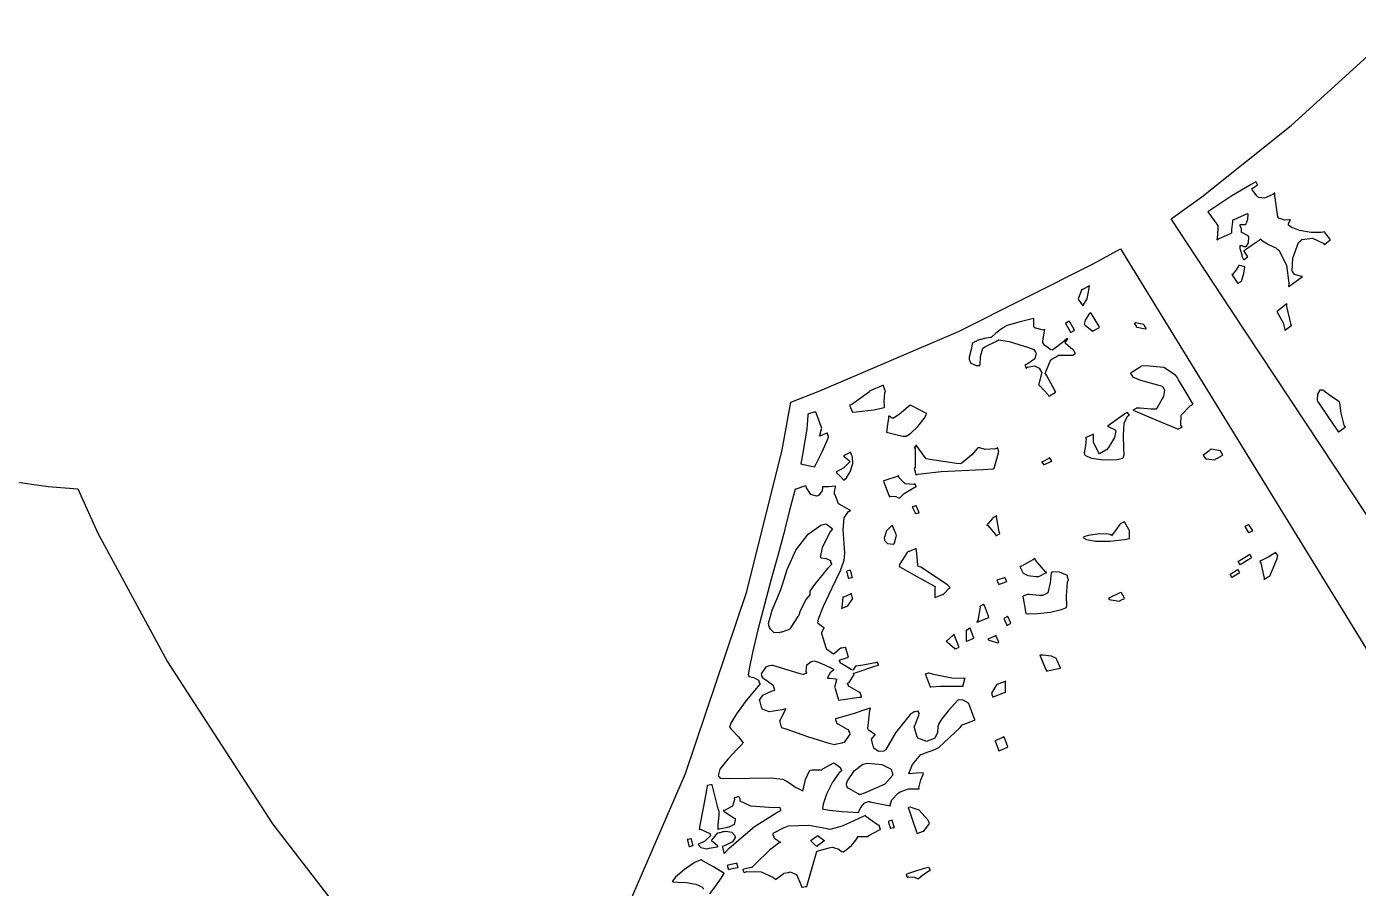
# Model space of a CAD drawing. Extents: x 46 to 308, y 59 to 295.
# Drawn here: x 172.25 to 219.43, y 97.93 to 128.44 of the extents above; entities that cross this region are included whole.
import ezdxf

# ---------------------------------------------------------------- set-up
doc = ezdxf.new("R2010")
doc.units = 0
doc.header["$MEASUREMENT"] = 0

msp = doc.modelspace()

# ---------------------------------------------------------------- linework, layer by layer
at = {"color": 7}
for points in [[(236.139, 86.3604), (214.912, 118.429), (212.795, 121.638), (213.887, 122.422), (217.048, 124.938), (220.906, 128.443)], [(167.82, 112.903), (173.01, 112.165), (174.06, 112.077), (174.06, 112.077), (174.772, 110.509), (177.236, 105.948), (180.953, 100.211), (185.138, 94.7995), (188.54, 90.8967), (189.724, 89.6415), (190.556, 91.1447), (192.884, 95.7502), (195.592, 101.997), (197.765, 108.443), (199.019, 113.455), (199.319, 115.146), (200.35, 115.543), (205.263, 117.651), (210.035, 120.042), (210.997, 120.58), (213.008, 117.308), (233.15, 84.5524)], [(196.449, 97.7318), (196.674, 98.0338), (196.871, 98.3287), (196.956, 98.461), (196.956, 98.461), (196.946, 98.4705), (196.829, 98.5421), (196.58, 98.6896), (196.325, 98.8385), (196.197, 98.9101), (196.18, 98.9182), (196.142, 98.9418), (195.93, 98.8536), (195.557, 98.6014), (195.232, 98.3245), (195.122, 98.1784), (195.122, 98.1784), (195.122, 98.1784), (195.156, 98.1618), (195.316, 98.1509), (195.628, 98.1343), (195.959, 98.0793), (196.168, 97.984), (196.215, 97.9318), (196.215, 97.9054)]]:
    msp.add_lwpolyline(points, dxfattribs=at)
for points in [[(214.1, 121.885), (214.135, 121.833), (214.417, 121.445), (214.453, 121.392), (214.453, 121.269), (214.427, 120.951), (214.419, 120.897), (214.471, 120.924), (214.894, 121.117), (214.948, 121.143), (214.948, 121.259), (214.982, 121.517), (214.982, 121.602), (215.026, 121.612), (215.285, 121.736), (215.494, 121.824), (215.511, 121.815), (215.511, 121.815), (215.497, 121.62), (215.429, 121.426), (215.407, 121.426), (215.363, 121.426), (215.23, 121.426), (215.23, 121.426), (215.23, 121.395), (215.273, 121.303), (215.278, 121.186), (215.265, 121.179), (215.291, 121.171), (215.485, 121.056), (215.511, 121.039), (215.538, 121.004), (215.525, 120.792), (215.436, 120.65), (215.407, 120.65), (215.38, 120.65), (215.305, 120.682), (215.23, 120.686), (215.23, 120.686), (215.23, 120.589), (215.301, 120.37), (215.301, 120.297), (215.309, 120.289), (215.361, 120.201), (215.371, 120.191), (215.379, 120.201), (215.494, 120.289), (215.511, 120.297), (215.494, 120.315), (215.387, 120.492), (215.371, 120.51), (215.432, 120.554), (215.67, 120.722), (215.908, 120.888), (215.97, 120.933), (215.996, 120.888), (216.239, 120.73), (216.499, 120.607), (216.535, 120.58), (216.614, 120.527), (216.878, 120.002), (216.966, 119.355), (216.958, 119.239), (217.011, 119.275), (217.398, 119.557), (217.452, 119.592), (217.425, 119.601), (217.197, 119.654), (217.171, 119.662), (217.161, 119.672), (217.107, 119.76), (217.099, 119.768), (217.081, 119.786), (217.107, 120.249), (217.31, 120.8), (217.381, 120.862), (217.425, 120.906), (217.804, 120.951), (218.185, 120.782), (218.229, 120.72), (218.245, 120.738), (218.422, 120.88), (218.44, 120.897), (218.412, 120.924), (218.245, 121.153), (218.229, 121.179), (218.114, 121.154), (217.756, 121.149), (217.341, 121.225), (217.052, 121.339), (216.954, 121.419), (216.958, 121.426), (216.958, 121.47), (217.029, 121.602), (217.029, 121.602), (216.978, 121.602), (216.826, 121.59), (216.604, 121.664), (216.57, 121.708), (216.56, 121.797), (216.473, 122.466), (216.465, 122.554), (216.393, 122.502), (216.099, 122.366), (215.89, 122.388), (215.864, 122.414), (215.846, 122.441), (215.67, 122.67), (215.653, 122.696), (215.67, 122.714), (215.846, 122.829), (215.864, 122.837), (215.854, 122.847), (215.802, 122.935), (215.794, 122.943), (215.626, 122.855), (214.946, 122.454), (214.267, 122), (214.1, 121.885)], [(214.948, 119.662), (214.964, 119.636), (215.132, 119.381), (215.158, 119.345), (215.167, 119.355), (215.255, 119.407), (215.265, 119.415), (215.291, 119.433), (215.375, 119.707), (215.407, 119.944), (215.407, 119.944), (215.23, 119.98), (215.197, 119.98), (215.101, 119.835), (214.964, 119.672), (214.948, 119.662)], [(209.514, 118.78), (209.522, 118.763), (209.638, 118.587), (209.656, 118.569), (209.69, 118.587), (209.819, 118.804), (209.893, 119.178), (209.903, 119.275), (209.875, 119.257), (209.682, 119.151), (209.656, 119.133), (209.62, 119.107), (209.496, 118.807), (209.514, 118.78)], [(216.535, 118.357), (216.588, 118.278), (216.768, 117.956), (216.826, 117.723), (216.818, 117.687), (216.844, 117.705), (217.037, 117.846), (217.065, 117.864), (217.047, 117.89), (216.896, 118.535), (216.888, 118.64), (216.852, 118.605), (216.57, 118.384), (216.535, 118.357)], [(205.633, 116.663), (205.642, 116.655), (205.669, 116.582), (205.669, 116.557), (205.696, 116.523), (205.884, 116.439), (206.022, 116.45), (206.022, 116.453), (206.03, 116.479), (206.039, 116.769), (206.119, 117.06), (206.163, 117.086), (206.215, 117.114), (206.604, 117.308), (206.658, 117.335), (206.684, 117.352), (207.054, 117.294), (207.741, 117.078), (207.927, 117.016), (207.935, 117.008), (207.989, 116.92), (207.998, 116.91), (208.015, 116.876), (207.963, 116.681), (207.698, 116.488), (207.61, 116.453), (207.618, 116.444), (207.646, 116.371), (207.646, 116.346), (207.706, 116.382), (207.958, 116.435), (208.121, 116.346), (208.139, 116.31), (208.147, 116.302), (208.2, 116.214), (208.209, 116.204), (208.2, 116.16), (208.111, 115.791), (208.103, 115.747), (208.137, 115.721), (208.438, 115.402), (208.456, 115.358), (208.482, 115.376), (208.686, 115.483), (208.704, 115.499), (208.668, 115.561), (208.385, 116.073), (208.351, 116.134), (208.333, 116.162), (208.508, 116.603), (208.562, 116.663), (208.588, 116.681), (208.782, 116.787), (208.808, 116.805), (208.931, 116.805), (209.21, 116.805), (209.303, 116.805), (209.312, 116.815), (209.4, 116.867), (209.41, 116.876), (209.4, 116.885), (209.346, 116.973), (209.338, 116.982), (209.302, 117.008), (209.144, 117.144), (209.057, 117.228), (209.057, 117.228), (209.057, 117.273), (209.135, 117.388), (209.127, 117.405), (209.117, 117.396), (209.029, 117.344), (209.021, 117.335), (208.993, 117.3), (208.606, 116.999), (208.562, 116.982), (208.534, 116.999), (208.341, 117.14), (208.315, 117.158), (208.306, 117.168), (208.253, 117.255), (208.245, 117.263), (208.253, 117.307), (208.306, 117.677), (208.315, 117.722), (208.271, 117.695), (207.953, 117.784), (207.927, 117.828), (207.927, 117.899), (207.927, 118.058), (207.927, 118.11), (207.829, 118.084), (207.45, 117.988), (207.071, 117.89), (206.974, 117.864), (206.965, 117.855), (206.877, 117.802), (206.868, 117.792), (206.815, 117.766), (206.586, 117.591), (206.427, 117.449), (206.411, 117.439), (206.393, 117.431), (206.185, 117.396), (205.926, 117.326), (205.882, 117.299), (205.864, 117.29), (205.756, 117.238), (205.74, 117.228), (205.748, 117.202), (205.714, 117.012), (205.642, 116.735), (205.633, 116.663)], [(209.057, 117.934), (209.073, 117.899), (209.215, 117.651), (209.233, 117.615), (209.249, 117.625), (209.356, 117.679), (209.374, 117.687), (209.356, 117.723), (209.214, 117.97), (209.197, 118.004), (209.161, 118.004), (209.065, 117.943), (209.057, 117.934)], [(209.726, 117.898), (209.752, 117.872), (209.999, 117.669), (210.009, 117.651), (210.035, 117.669), (210.228, 117.776), (210.256, 117.792), (210.228, 117.846), (209.973, 118.269), (209.939, 118.321), (209.895, 118.269), (209.752, 118.044), (209.717, 117.908), (209.726, 117.898)], [(211.49, 117.934), (211.498, 117.926), (211.551, 117.837), (211.56, 117.828), (211.587, 117.802), (211.878, 117.741), (211.913, 117.758), (211.904, 117.767), (211.851, 117.855), (211.843, 117.864), (211.825, 117.899), (211.534, 117.961), (211.49, 117.934)], [(211.35, 116.17), (211.358, 116.162), (211.41, 116.073), (211.42, 116.064), (211.428, 116.047), (211.709, 115.927), (212.31, 115.755), (212.478, 115.711), (212.487, 115.703), (212.539, 115.615), (212.549, 115.605), (212.565, 115.579), (212.525, 115.346), (212.327, 114.988), (212.266, 114.899), (212.09, 114.899), (211.693, 114.935), (211.56, 114.935), (211.551, 114.927), (211.463, 114.875), (211.454, 114.865), (211.613, 114.795), (212.248, 114.516), (212.883, 114.256), (213.042, 114.194), (213.06, 114.204), (213.174, 114.256), (213.184, 114.264), (213.14, 114.336), (213.152, 114.685), (213.465, 115.015), (213.571, 115.076), (213.517, 115.174), (213.289, 115.553), (213.06, 115.932), (213.008, 116.028), (212.954, 116.108), (212.531, 116.368), (211.895, 116.435), (211.737, 116.417), (211.701, 116.382), (211.384, 116.188), (211.35, 116.17)], [(201.4, 115.042), (201.409, 115.015), (201.497, 114.821), (201.506, 114.793), (201.639, 114.803), (202.256, 114.869), (202.625, 114.953), (202.635, 114.97), (202.635, 115.021), (202.625, 115.174), (202.653, 115.474), (202.671, 115.535), (202.661, 115.553), (202.609, 115.729), (202.601, 115.747), (202.547, 115.729), (202.158, 115.562), (202.106, 115.535), (202.07, 115.483), (201.479, 115.068), (201.4, 115.042)], [(217.981, 115.182), (218.051, 115.077), (218.351, 114.636), (218.651, 114.194), (218.722, 114.088), (218.748, 114.106), (218.941, 114.248), (218.969, 114.264), (218.925, 114.326), (218.823, 114.759), (218.774, 115.12), (218.758, 115.146), (218.74, 115.174), (218.408, 115.398), (218.167, 115.571), (218.087, 115.571), (218.059, 115.571), (217.981, 115.43), (217.963, 115.218), (217.981, 115.182)], [(199.919, 114.723), (199.927, 114.689), (199.888, 114.186), (199.724, 113.224), (199.672, 112.959), (199.716, 112.951), (200.112, 112.863), (200.165, 112.853), (200.218, 112.959), (200.426, 113.383), (200.616, 113.807), (200.66, 113.911), (200.65, 113.921), (200.624, 114.02), (200.624, 114.053), (200.597, 114.045), (200.368, 113.957), (200.342, 113.947), (200.35, 113.975), (200.404, 114.204), (200.414, 114.23), (200.396, 114.283), (200.227, 114.733), (200.201, 114.793), (200.13, 114.793), (199.945, 114.733), (199.919, 114.723)], [(202.953, 114.583), (202.909, 114.583), (202.81, 114.653), (202.777, 114.653), (202.777, 114.58), (202.741, 114.358), (202.707, 114.088), (202.707, 114.088), (202.715, 114.08), (203.04, 114.005), (203.292, 113.947), (203.376, 113.947), (203.411, 113.939), (203.561, 114.04), (203.825, 114.288), (204.05, 114.567), (204.133, 114.727), (204.118, 114.759), (204.056, 114.786), (203.605, 115.015), (203.553, 115.042), (203.481, 114.979), (203.16, 114.706), (202.962, 114.574), (202.953, 114.583)], [(210.538, 114.3), (210.564, 114.283), (210.793, 114.177), (210.821, 114.16), (210.837, 114.133), (210.793, 113.9), (210.572, 113.542), (210.502, 113.454), (210.475, 113.446), (210.282, 113.33), (210.256, 113.312), (210.228, 113.356), (210.061, 113.691), (210.043, 113.735), (210.043, 113.807), (210.043, 113.965), (210.043, 114.017), (210.017, 114.001), (209.788, 113.895), (209.762, 113.877), (209.779, 113.851), (209.757, 113.608), (209.717, 113.348), (209.726, 113.312), (209.74, 113.264), (209.961, 113.167), (210.414, 113.101), (210.866, 113.114), (211.085, 113.166), (211.102, 113.206), (211.128, 113.278), (211.124, 113.527), (211.102, 113.975), (211.13, 114.408), (211.249, 114.654), (211.314, 114.689), (211.304, 114.698), (211.252, 114.785), (211.244, 114.793), (211.234, 114.785), (211.146, 114.733), (211.138, 114.723), (211.11, 114.697), (210.608, 114.344), (210.538, 114.3)], [(201.19, 113.242), (201.206, 113.225), (201.382, 113.083), (201.4, 113.065), (201.414, 113.038), (201.198, 112.819), (200.943, 112.677), (200.943, 112.677), (200.943, 112.639), (201.065, 112.524), (201.19, 112.396), (201.19, 112.396), (201.202, 112.39), (201.287, 112.464), (201.422, 112.678), (201.512, 112.971), (201.502, 113.211), (201.472, 113.278), (201.472, 113.304), (201.436, 113.363), (201.436, 113.382), (201.418, 113.366), (201.216, 113.26), (201.19, 113.242)], [(203.693, 113.558), (203.72, 113.488), (203.72, 112.845), (203.693, 112.783), (203.702, 112.766), (203.755, 112.59), (203.765, 112.572), (203.835, 112.598), (204.65, 112.691), (206.119, 112.766), (206.515, 112.783), (206.533, 112.845), (206.674, 113.357), (206.692, 113.418), (206.682, 113.428), (206.658, 113.501), (206.658, 113.524), (206.569, 113.49), (206.207, 113.472), (206.022, 113.524), (206.022, 113.524), (205.951, 113.524), (205.736, 113.282), (205.377, 112.987), (205.317, 112.959), (205.192, 112.977), (204.717, 113.047), (204.24, 113.119), (204.118, 113.135), (204.082, 113.189), (203.799, 113.578), (203.765, 113.63), (203.765, 113.612), (203.711, 113.558), (203.693, 113.558)], [(213.924, 113.278), (213.932, 113.269), (213.986, 113.181), (213.996, 113.171), (214.022, 113.145), (214.347, 113.109), (214.383, 113.135), (214.409, 113.153), (214.603, 113.26), (214.629, 113.278), (214.62, 113.287), (214.568, 113.374), (214.559, 113.382), (214.541, 113.418), (214.216, 113.48), (214.172, 113.454), (214.144, 113.428), (213.95, 113.287), (213.924, 113.278)], [(208.209, 113.029), (208.218, 113.021), (208.27, 112.934), (208.279, 112.925), (208.306, 112.934), (208.534, 113.049), (208.562, 113.065), (208.552, 113.075), (208.5, 113.163), (208.492, 113.171), (208.464, 113.155), (208.235, 113.039), (208.209, 113.029)], [(202.601, 112.36), (202.617, 112.308), (202.794, 111.857), (202.811, 111.795), (202.855, 111.813), (203.036, 111.804), (203.13, 111.76), (203.13, 111.76), (203.182, 111.76), (203.34, 111.915), (203.685, 112.121), (203.765, 112.147), (203.765, 112.175), (203.729, 112.234), (203.729, 112.254), (203.658, 112.227), (203.375, 112.25), (203.164, 112.466), (203.13, 112.536), (203.086, 112.52), (202.653, 112.378), (202.601, 112.36)], [(197.838, 105.445), (197.846, 105.436), (198.013, 105.398), (198.181, 105.304), (198.191, 105.268), (198.191, 105.242), (198.225, 105.184), (198.225, 105.164), (198.1, 105.022), (197.738, 104.579), (197.392, 104.109), (197.197, 103.78), (197.149, 103.637), (197.167, 103.61), (197.201, 103.566), (197.462, 103.294), (197.631, 103.088), (197.626, 103.081), (197.598, 103.037), (197.418, 102.856), (197.083, 102.509), (196.807, 102.15), (196.749, 101.918), (196.78, 101.883), (196.814, 101.838), (197.148, 101.822), (197.855, 101.838), (198.614, 101.844), (199.037, 101.802), (199.143, 101.74), (199.178, 101.724), (199.482, 101.512), (199.741, 101.388), (199.742, 101.388), (199.759, 101.424), (199.835, 101.786), (199.999, 102.113), (200.061, 102.129), (200.149, 102.129), (200.347, 102.129), (200.414, 102.129), (200.458, 102.165), (200.819, 102.368), (200.837, 102.376), (200.863, 102.359), (201.056, 102.217), (201.083, 102.199), (201.083, 102.173), (201.119, 102.114), (201.119, 102.093), (201.027, 102.008), (200.799, 101.696), (200.585, 101.265), (200.469, 100.914), (200.438, 100.764), (200.448, 100.754), (200.474, 100.736), (200.691, 100.701), (201.122, 100.656), (201.534, 100.624), (201.719, 100.612), (201.719, 100.612), (201.719, 100.612), (201.775, 100.762), (201.921, 100.948), (201.965, 100.965), (201.982, 100.975), (202.074, 101.001), (202.106, 101.001), (202.176, 100.984), (202.776, 100.868), (202.847, 100.858), (202.838, 100.886), (202.904, 101.067), (203.128, 101.301), (203.2, 101.353), (203.235, 101.363), (203.491, 101.451), (203.517, 101.46), (203.605, 101.46), (203.804, 101.46), (203.87, 101.46), (203.86, 101.486), (203.928, 101.768), (204.012, 101.96), (204.012, 102.023), (204.012, 102.023), (203.764, 102.006), (203.517, 101.989), (203.517, 101.989), (203.507, 101.998), (203.631, 102.315), (203.932, 102.668), (204.012, 102.694), (204.056, 102.712), (204.427, 102.853), (204.471, 102.871), (204.567, 102.924), (205.325, 103.628), (205.387, 103.717), (205.431, 103.735), (205.802, 103.876), (205.846, 103.893), (205.818, 103.955), (205.651, 104.406), (205.633, 104.458), (205.616, 104.494), (205.426, 104.594), (205.255, 104.608), (205.246, 104.599), (205.237, 104.59), (205.131, 104.48), (204.906, 104.233), (204.675, 103.939), (204.557, 103.75), (204.541, 103.681), (204.531, 103.655), (204.517, 103.44), (204.414, 103.241), (204.365, 103.223), (204.347, 103.215), (204.205, 103.161), (204.188, 103.152), (204.144, 103.135), (203.816, 103.25), (203.799, 103.294), (203.79, 103.329), (203.702, 103.612), (203.693, 103.646), (203.711, 103.691), (203.852, 104.061), (203.87, 104.105), (203.87, 104.132), (203.835, 104.191), (203.835, 104.21), (203.817, 104.202), (203.724, 104.176), (203.693, 104.176), (203.551, 104.087), (203.032, 103.436), (202.687, 102.853), (202.635, 102.799), (202.617, 102.783), (202.427, 102.778), (202.256, 102.897), (202.248, 102.941), (202.238, 102.968), (202.186, 103.161), (202.178, 103.188), (202.168, 103.205), (202.291, 103.356), (202.318, 103.364), (202.291, 103.382), (202.098, 103.524), (202.071, 103.54), (202.053, 103.594), (202.114, 104.238), (202.142, 104.316), (202.017, 104.272), (201.524, 104.109), (201.03, 103.965), (200.907, 103.929), (200.907, 103.894), (200.943, 103.814), (200.943, 103.787), (200.987, 103.761), (201.322, 103.568), (201.366, 103.54), (201.366, 103.514), (201.4, 103.455), (201.4, 103.434), (201.409, 103.39), (201.206, 103.099), (201.154, 103.081), (201.126, 103.073), (200.897, 103.021), (200.871, 103.011), (200.677, 103.065), (199.923, 103.299), (199.187, 103.55), (199.003, 103.61), (198.993, 103.638), (198.939, 103.831), (198.931, 103.857), (198.949, 103.901), (199.125, 104.238), (199.143, 104.282), (199.011, 104.247), (198.548, 104.18), (198.313, 104.272), (198.297, 104.316), (198.287, 104.344), (198.234, 104.537), (198.225, 104.563), (198.216, 104.599), (198.331, 104.771), (198.657, 104.925), (198.754, 104.951), (198.754, 104.951), (198.72, 105.058), (198.72, 105.092), (198.684, 105.12), (198.366, 105.348), (198.331, 105.374), (198.331, 105.402), (198.297, 105.461), (198.297, 105.481), (198.287, 105.525), (198.464, 105.789), (198.508, 105.797), (198.524, 105.807), (198.644, 105.833), (198.684, 105.833), (198.789, 105.799), (199.213, 105.663), (199.636, 105.543), (199.742, 105.517), (199.777, 105.517), (199.857, 105.551), (199.885, 105.551), (199.867, 105.613), (199.883, 105.843), (200.042, 105.966), (200.095, 105.974), (200.13, 105.984), (200.27, 105.946), (200.518, 105.847), (200.74, 105.742), (200.837, 105.693), (200.837, 105.693), (200.837, 105.66), (200.717, 105.561), (200.615, 105.402), (200.624, 105.374), (200.703, 105.374), (200.907, 105.35), (200.943, 105.34), (200.933, 105.314), (200.879, 105.085), (200.871, 105.058), (200.889, 105.013), (200.995, 104.643), (201.013, 104.599), (201.091, 104.608), (201.745, 104.696), (201.825, 104.705), (201.825, 104.74), (201.789, 104.819), (201.789, 104.845), (201.745, 104.873), (201.41, 105.066), (201.366, 105.092), (201.366, 105.12), (201.33, 105.179), (201.33, 105.198), (201.382, 105.216), (201.559, 105.507), (201.542, 105.551), (201.631, 105.578), (202.336, 105.807), (202.424, 105.833), (202.424, 105.861), (202.388, 105.92), (202.388, 105.94), (202.309, 105.913), (201.881, 105.829), (201.613, 105.797), (201.613, 105.797), (201.613, 105.797), (201.532, 105.666), (201.506, 105.657), (201.462, 105.684), (201.127, 105.877), (201.083, 105.904), (201.083, 105.931), (201.047, 105.99), (201.047, 106.01), (201.074, 106.019), (201.33, 106.107), (201.366, 106.116), (201.356, 106.152), (201.268, 106.434), (201.26, 106.469), (201.242, 106.46), (201.122, 106.433), (201.083, 106.433), (201.056, 106.416), (200.863, 106.248), (200.837, 106.222), (200.809, 106.24), (200.616, 106.38), (200.59, 106.398), (200.572, 106.452), (200.43, 106.91), (200.414, 106.962), (200.404, 106.98), (200.492, 107.13), (200.518, 107.138), (200.492, 107.156), (200.298, 107.298), (200.272, 107.315), (200.301, 107.471), (200.474, 107.922), (200.787, 108.577), (201.079, 109.19), (201.216, 109.555), (201.224, 109.678), (201.231, 109.795), (201.208, 110.147), (201.17, 110.636), (201.214, 111.053), (201.367, 111.275), (201.436, 111.301), (201.392, 111.329), (201.057, 111.522), (201.013, 111.548), (201.003, 111.584), (200.889, 111.867), (200.871, 111.901), (200.871, 111.972), (200.907, 112.131), (200.907, 112.183), (200.889, 112.175), (200.665, 112.153), (200.502, 112.147), (200.448, 112.147), (200.448, 112.112), (200.426, 112.003), (200.316, 111.849), (200.272, 111.831), (200.227, 111.814), (200.033, 111.875), (199.875, 112.113), (199.849, 112.183), (199.805, 112.167), (199.494, 112.061), (199.46, 112.043), (199.424, 111.893), (199.266, 111.28), (199.107, 110.649), (199.073, 110.49), (199.063, 110.455), (199.003, 110.24), (198.844, 109.667), (198.628, 108.879), (198.388, 107.982), (198.156, 107.082), (197.965, 106.288), (197.848, 105.707), (197.806, 105.483), (197.838, 105.445)], [(203.623, 111.442), (203.631, 111.416), (203.72, 111.223), (203.729, 111.195), (203.737, 111.205), (203.837, 111.231), (203.87, 111.231), (203.86, 111.259), (203.773, 111.452), (203.765, 111.478), (203.729, 111.478), (203.649, 111.442), (203.623, 111.442)], [(206.269, 110.808), (206.303, 110.782), (206.569, 110.464), (206.587, 110.419), (206.604, 110.429), (206.718, 110.482), (206.728, 110.49), (206.7, 110.552), (206.612, 111.081), (206.622, 111.125), (206.612, 111.117), (206.498, 111.064), (206.481, 111.055), (206.463, 111.029), (206.295, 110.834), (206.269, 110.808)], [(209.69, 110.349), (209.689, 110.346), (209.79, 110.284), (210.118, 110.226), (210.637, 110.221), (211.147, 110.279), (211.314, 110.313), (211.314, 110.385), (211.314, 110.544), (211.314, 110.596), (211.296, 110.632), (211.154, 110.887), (211.138, 110.913), (211.128, 110.905), (211.013, 110.852), (210.997, 110.842), (210.969, 110.798), (210.713, 110.464), (210.679, 110.419), (210.672, 110.444), (210.514, 110.483), (210.184, 110.477), (209.854, 110.425), (209.699, 110.377), (209.69, 110.349)], [(200.554, 110.842), (200.58, 110.826), (200.773, 110.684), (200.801, 110.666), (200.713, 110.552), (200.43, 109.996), (200.36, 109.653), (200.378, 109.644), (200.394, 109.635), (200.567, 109.613), (200.721, 109.538), (200.731, 109.502), (200.731, 109.475), (200.767, 109.418), (200.767, 109.397), (200.624, 109.256), (200.165, 108.687), (199.989, 108.452), (199.989, 108.373), (199.989, 108.319), (199.847, 108.158), (199.636, 107.721), (199.602, 107.597), (199.566, 107.553), (199.31, 107.158), (199.283, 107.104), (199.257, 107.096), (199.001, 107.007), (198.967, 106.998), (198.913, 106.981), (198.719, 106.989), (198.596, 107.104), (198.578, 107.138), (198.578, 107.166), (198.544, 107.225), (198.544, 107.244), (198.526, 107.307), (198.662, 107.787), (198.923, 108.392), (198.967, 108.515), (199.02, 108.693), (199.194, 109.222), (199.496, 109.904), (199.929, 110.474), (200.385, 110.789), (200.554, 110.842)], [(202.635, 110.279), (202.635, 110.246), (202.745, 110.143), (202.944, 110.12), (202.988, 110.137), (202.996, 110.164), (203.05, 110.393), (203.06, 110.419), (203.05, 110.455), (202.934, 110.738), (202.917, 110.772), (202.882, 110.764), (202.709, 110.592), (202.625, 110.333), (202.635, 110.279)], [(215.407, 110.736), (215.415, 110.72), (215.529, 110.544), (215.547, 110.526), (215.555, 110.535), (215.67, 110.588), (215.688, 110.596), (215.678, 110.614), (215.564, 110.79), (215.547, 110.808), (215.529, 110.8), (215.415, 110.746), (215.407, 110.736)], [(203.164, 109.325), (203.287, 109.255), (203.786, 108.974), (204.302, 108.692), (204.435, 108.62), (204.425, 108.575), (204.425, 108.251), (204.435, 108.233), (204.461, 108.242), (204.69, 108.33), (204.717, 108.339), (204.743, 108.365), (204.936, 108.559), (204.964, 108.585), (204.866, 108.683), (203.924, 109.299), (203.835, 109.325), (203.825, 109.387), (203.773, 109.9), (203.765, 109.96), (203.737, 109.952), (203.509, 109.864), (203.483, 109.854), (203.438, 109.828), (203.172, 109.397), (203.164, 109.325)], [(207.433, 109.325), (207.441, 109.299), (207.53, 109.133), (207.54, 109.115), (207.548, 109.088), (207.714, 109.004), (208.005, 108.972), (208.103, 108.972), (208.129, 108.982), (208.358, 109.098), (208.385, 109.115), (208.341, 109.133), (207.989, 109.547), (207.963, 109.608), (207.918, 109.573), (207.494, 109.343), (207.433, 109.325)], [(215.158, 109.502), (215.167, 109.493), (215.221, 109.407), (215.23, 109.397), (215.275, 109.423), (215.609, 109.618), (215.653, 109.644), (215.644, 109.653), (215.591, 109.741), (215.583, 109.75), (215.547, 109.723), (215.203, 109.52), (215.158, 109.502)], [(215.936, 109.502), (215.97, 109.441), (216.085, 108.912), (216.076, 108.868), (216.093, 108.877), (216.235, 108.964), (216.253, 108.972), (216.287, 108.99), (216.552, 109.609), (216.57, 109.714), (216.56, 109.723), (216.508, 109.812), (216.499, 109.82), (216.446, 109.786), (216.231, 109.662), (215.996, 109.538), (215.936, 109.502)], [(201.296, 109.149), (201.304, 109.123), (201.356, 108.93), (201.366, 108.902), (201.382, 108.912), (201.475, 108.938), (201.506, 108.938), (201.497, 108.966), (201.444, 109.159), (201.436, 109.185), (201.4, 109.185), (201.304, 109.159), (201.296, 109.149)], [(208.562, 109.115), (208.544, 109.098), (208.512, 108.744), (208.43, 108.391), (208.385, 108.373), (208.367, 108.365), (208.262, 108.312), (208.245, 108.303), (208.113, 108.303), (207.768, 108.33), (207.716, 108.339), (207.698, 108.33), (207.556, 108.277), (207.54, 108.267), (207.548, 108.206), (207.636, 107.73), (207.646, 107.667), (207.746, 107.652), (208.059, 107.658), (208.526, 107.713), (208.915, 107.807), (209.082, 107.88), (209.091, 107.914), (209.1, 107.932), (209.087, 108.272), (209.126, 108.771), (209.161, 108.868), (209.152, 108.877), (209.127, 108.949), (209.127, 108.972), (209.117, 109.008), (208.844, 109.124), (208.57, 109.133), (208.562, 109.115)], [(214.878, 109.044), (214.886, 109.036), (214.938, 108.948), (214.948, 108.938), (214.974, 108.956), (215.203, 109.098), (215.23, 109.115), (215.221, 109.124), (215.167, 109.212), (215.158, 109.221), (215.132, 109.194), (214.904, 109.054), (214.878, 109.044)], [(206.622, 108.832), (206.63, 108.824), (206.682, 108.709), (206.692, 108.692), (206.718, 108.701), (206.947, 108.788), (206.974, 108.796), (206.965, 108.806), (206.912, 108.922), (206.904, 108.938), (206.877, 108.93), (206.656, 108.85), (206.622, 108.832)], [(201.154, 108.233), (201.162, 108.216), (201.127, 107.888), (201.119, 107.844), (201.136, 107.854), (201.278, 107.906), (201.296, 107.914), (201.34, 107.932), (201.515, 108.198), (201.506, 108.233), (201.497, 108.242), (201.472, 108.341), (201.472, 108.373), (201.428, 108.347), (201.286, 108.277), (201.18, 108.242), (201.154, 108.233)], [(210.572, 108.197), (210.599, 108.162), (210.953, 108.1), (210.997, 108.126), (211.013, 108.136), (211.12, 108.188), (211.138, 108.197), (211.128, 108.224), (211.04, 108.392), (211.031, 108.409), (210.978, 108.392), (210.616, 108.215), (210.572, 108.197)], [(206.022, 107.914), (206.03, 107.888), (205.942, 107.413), (205.916, 107.351), (205.96, 107.369), (206.295, 107.51), (206.339, 107.527), (206.321, 107.571), (206.181, 107.942), (206.163, 107.986), (206.145, 107.978), (206.03, 107.924), (206.022, 107.914)], [(205.529, 107.068), (205.537, 107.051), (205.537, 106.723), (205.529, 106.679), (205.555, 106.689), (205.784, 106.777), (205.81, 106.785), (205.792, 106.821), (205.686, 107.104), (205.669, 107.138), (205.651, 107.13), (205.559, 107.068), (205.529, 107.068)], [(206.868, 107.491), (206.877, 107.465), (206.965, 107.272), (206.974, 107.244), (206.991, 107.254), (207.099, 107.307), (207.117, 107.315), (207.107, 107.342), (207.018, 107.535), (207.01, 107.561), (206.992, 107.553), (206.886, 107.501), (206.868, 107.491)], [(204.823, 106.679), (204.868, 106.653), (205.131, 106.425), (205.14, 106.398), (205.157, 106.408), (205.263, 106.46), (205.281, 106.469), (205.263, 106.513), (205.122, 106.884), (205.104, 106.928), (205.069, 106.901), (204.85, 106.697), (204.823, 106.679)], [(206.305, 106.751), (206.331, 106.717), (206.656, 106.628), (206.692, 106.645), (206.682, 106.673), (206.595, 106.866), (206.587, 106.892), (206.569, 106.875), (206.339, 106.761), (206.305, 106.751)], [(208.139, 106.186), (208.165, 106.134), (208.358, 105.675), (208.385, 105.621), (208.412, 105.631), (208.818, 105.719), (208.88, 105.727), (208.862, 105.763), (208.747, 106.019), (208.738, 106.046), (208.729, 106.072), (208.558, 106.156), (208.244, 106.186), (208.139, 106.186)], [(204.082, 105.517), (204.099, 105.472), (204.24, 105.102), (204.258, 105.058), (204.284, 105.067), (204.628, 105.088), (205.223, 105.092), (205.423, 105.092), (205.431, 105.12), (205.484, 105.348), (205.493, 105.374), (205.449, 105.358), (205.029, 105.37), (204.381, 105.507), (204.222, 105.551), (204.187, 105.551), (204.108, 105.517), (204.082, 105.517)], [(206.445, 104.811), (206.445, 104.785), (206.481, 104.725), (206.481, 104.705), (206.525, 104.723), (206.896, 104.865), (206.94, 104.881), (206.93, 104.899), (206.93, 105.224), (206.94, 105.268), (206.912, 105.26), (206.684, 105.173), (206.658, 105.164), (206.604, 105.137), (206.427, 104.837), (206.445, 104.811)], [(206.551, 103.152), (206.568, 103.117), (206.674, 102.835), (206.692, 102.799), (206.726, 102.809), (206.974, 102.924), (207.01, 102.941), (206.992, 102.977), (206.886, 103.259), (206.868, 103.294), (206.833, 103.277), (206.586, 103.17), (206.551, 103.152)], [(201.929, 102.342), (202.044, 102.359), (202.539, 102.315), (202.855, 102.165), (202.883, 102.129), (202.883, 102.095), (202.917, 102.016), (202.917, 101.989), (202.926, 101.927), (202.653, 101.618), (201.956, 101.309), (201.753, 101.247), (201.709, 101.275), (201.374, 101.468), (201.33, 101.494), (201.33, 101.494), (201.296, 101.601), (201.296, 101.636), (201.33, 101.734), (201.573, 102.107), (201.868, 102.324), (201.929, 102.342)], [(196.357, 101.564), (196.329, 101.406), (196.215, 100.776), (196.1, 100.163), (196.074, 100.013), (196.126, 100.022), (196.452, 99.8721), (196.461, 99.8361), (196.47, 99.792), (196.277, 99.6075), (196.047, 99.4929), (196.038, 99.4833), (196.035, 99.4819), (196.135, 99.3733), (196.347, 99.3249), (196.391, 99.3429), (196.426, 99.3525), (196.708, 99.4047), (196.744, 99.4131), (196.726, 99.4311), (196.559, 99.5729), (196.533, 99.5895), (196.523, 99.6336), (196.736, 99.8982), (196.78, 99.9063), (196.824, 99.9063), (196.923, 99.9423), (196.956, 99.9423), (197.017, 99.9518), (197.229, 99.9201), (197.334, 99.8015), (197.343, 99.7659), (197.352, 99.7313), (197.259, 99.5772), (196.974, 99.4406), (196.886, 99.4131), (196.894, 99.387), (196.946, 99.1926), (196.956, 99.1665), (197.149, 99.3606), (198.039, 100.123), (198.825, 100.622), (198.967, 100.682), (198.967, 100.71), (198.939, 100.78), (198.931, 100.788), (198.71, 100.78), (197.907, 100.838), (197.528, 101.019), (197.52, 101.071), (197.52, 101.098), (197.493, 101.169), (197.485, 101.177), (197.441, 101.177), (197.342, 101.141), (197.309, 101.141), (197.326, 101.08), (197.259, 100.846), (196.999, 100.7), (196.92, 100.682), (196.964, 100.656), (197.299, 100.427), (197.343, 100.401), (197.352, 100.357), (197.308, 100.19), (197.123, 100.093), (197.062, 100.083), (197.026, 100.075), (196.77, 100.022), (196.744, 100.013), (196.744, 100.172), (196.78, 100.529), (196.78, 100.648), (196.752, 100.746), (196.656, 101.124), (196.559, 101.504), (196.533, 101.6), (196.489, 101.6), (196.373, 101.574), (196.357, 101.564)], [(198.684, 99.8721), (198.684, 99.8375), (198.72, 99.7574), (198.72, 99.7299), (198.746, 99.7133), (198.939, 99.5715), (198.967, 99.5535), (198.913, 99.537), (198.56, 99.2851), (198.067, 98.8039), (197.944, 98.6716), (197.916, 98.6635), (197.66, 98.6109), (197.626, 98.6014), (197.626, 98.5753), (197.652, 98.5051), (197.662, 98.4952), (197.767, 98.5227), (198.265, 98.5188), (198.71, 98.3202), (198.79, 98.2486), (198.816, 98.2666), (199.045, 98.443), (199.073, 98.461), (199.089, 98.4705), (199.209, 98.4952), (199.249, 98.4952), (199.301, 98.5132), (199.518, 98.4169), (199.68, 98.0722), (199.708, 97.966), (199.724, 97.9759), (199.844, 98.002), (199.885, 98.002), (199.919, 98.1258), (200.06, 98.6194), (200.201, 99.114), (200.237, 99.2367), (200.29, 99.2547), (200.677, 99.3606), (200.731, 99.3771), (200.791, 99.387), (201.021, 99.3207), (201.12, 99.2367), (201.154, 99.2367), (201.179, 99.2283), (201.286, 99.2904), (201.471, 99.4488), (201.629, 99.6336), (201.691, 99.7409), (201.683, 99.7659), (201.771, 99.7659), (201.97, 99.7659), (202.035, 99.7659), (202.08, 99.8015), (202.458, 100.004), (202.494, 100.013), (202.494, 100.013), (202.458, 100.119), (202.458, 100.153), (202.388, 100.181), (201.973, 100.48), (201.965, 100.506), (201.885, 100.471), (201.577, 100.331), (201.268, 100.189), (201.19, 100.153), (201.145, 100.137), (200.747, 100.03), (200.695, 100.013), (200.606, 100.04), (199.953, 100.154), (199.23, 100.127), (199.107, 100.083), (199.071, 100.075), (198.71, 99.8816), (198.684, 99.8721)], [(203.483, 100.788), (203.509, 100.7), (203.627, 100.343), (203.764, 99.9698), (203.799, 99.8721), (203.816, 99.8816), (203.958, 99.9338), (203.976, 99.9423), (204.028, 99.9603), (204.231, 100.225), (204.222, 100.259), (204.169, 100.357), (203.866, 100.696), (203.543, 100.806), (203.483, 100.788)], [(202.777, 100.295), (202.785, 100.269), (202.838, 100.075), (202.847, 100.048), (202.864, 100.058), (202.956, 100.083), (202.988, 100.083), (202.978, 100.11), (202.926, 100.303), (202.917, 100.329), (202.882, 100.329), (202.794, 100.305), (202.777, 100.295)], [(195.651, 99.6597), (195.659, 99.6336), (195.712, 99.4406), (195.721, 99.4131), (195.756, 99.4131), (195.834, 99.4474), (195.862, 99.4474), (195.852, 99.4752), (195.8, 99.6693), (195.792, 99.6957), (195.774, 99.6872), (195.682, 99.6597), (195.651, 99.6597)], [(200.272, 99.8001), (200.298, 99.7839), (200.492, 99.6417), (200.518, 99.6237), (200.492, 99.5976), (200.263, 99.4311), (200.237, 99.4131), (200.21, 99.4311), (200.042, 99.5976), (200.025, 99.6237), (200.042, 99.6336), (200.244, 99.7839), (200.272, 99.8001)], [(197.062, 98.7418), (197.062, 98.7418), (197.097, 98.6374), (197.097, 98.6014), (197.131, 98.6109), (197.414, 98.6635), (197.449, 98.6716), (197.449, 98.6716), (197.415, 98.7792), (197.415, 98.8138), (197.371, 98.8053), (197.097, 98.7517), (197.062, 98.7418)], [(203.412, 98.425), (203.412, 98.3989), (203.447, 98.3396), (203.447, 98.3188), (203.499, 98.3368), (203.702, 98.3287), (203.799, 98.2846), (203.799, 98.2846), (203.849, 98.2846), (204.002, 98.4127), (204.231, 98.5573), (204.258, 98.5654), (204.258, 98.5933), (204.222, 98.6525), (204.222, 98.6716), (204.134, 98.655), (203.804, 98.5629), (203.491, 98.4525), (203.412, 98.425)]]:
    msp.add_lwpolyline(points, close=True, dxfattribs=at)

doc.saveas('drawing.dxf')
